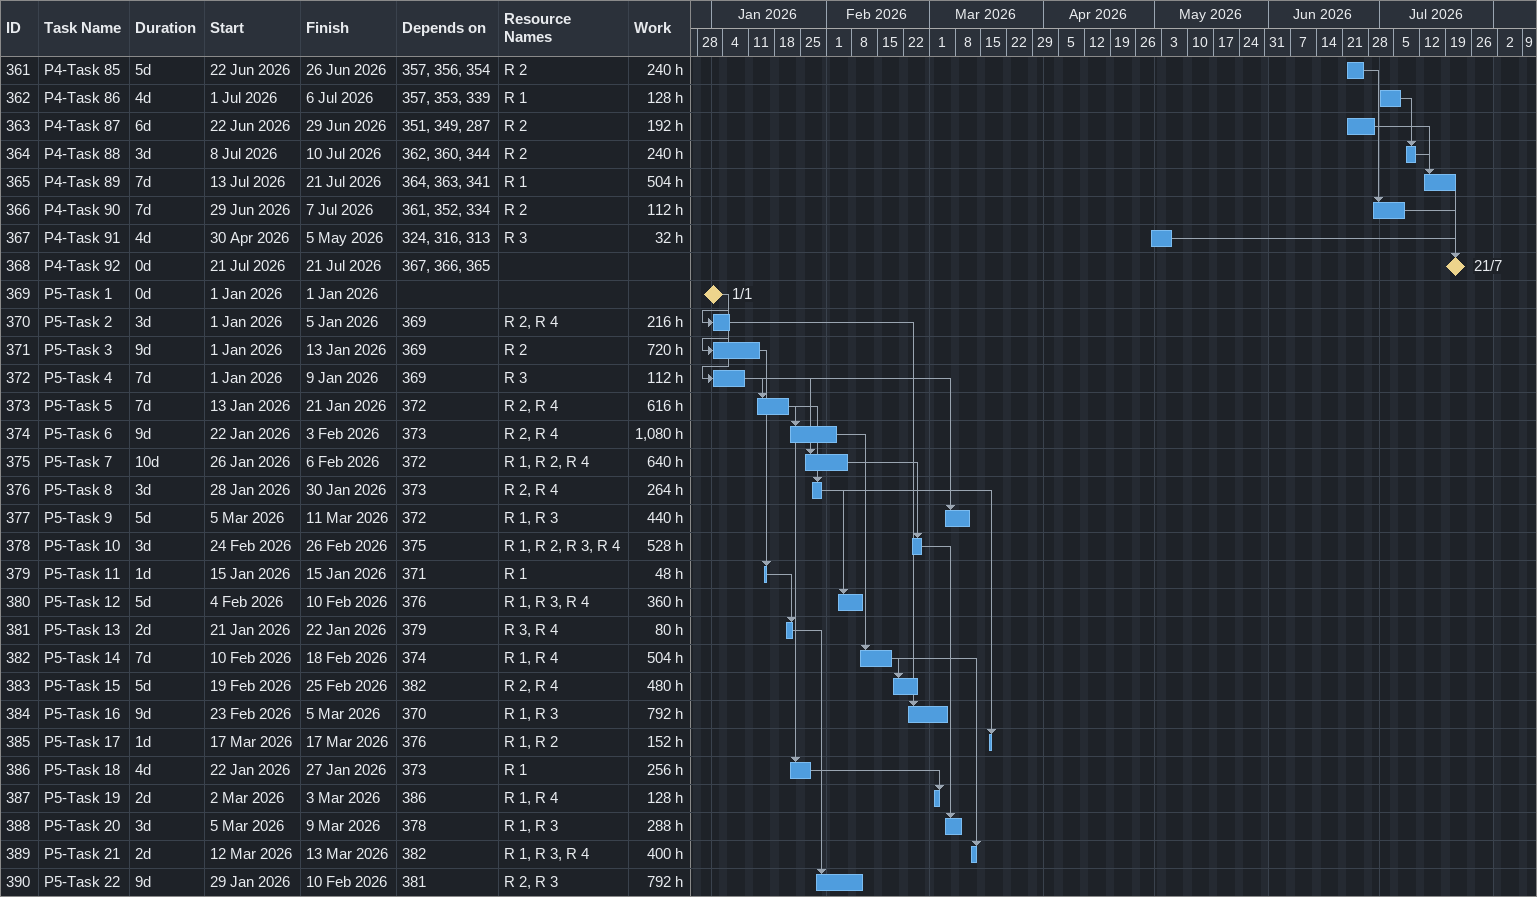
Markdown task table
| ID | Task | Duration | Start | Finish | Predecessors | Resources | Work (h) |
|---|---|---|---|---|---|---|---|
| 361 | P4-Task 85 | 5d | 2026-06-22 | 2026-06-26 | 357, 356, 354 | R 2 | 240 |
| 362 | P4-Task 86 | 4d | 2026-07-01 | 2026-07-06 | 357, 353, 339 | R 1 | 128 |
| 363 | P4-Task 87 | 6d | 2026-06-22 | 2026-06-29 | 351, 349, 287 | R 2 | 192 |
| 364 | P4-Task 88 | 3d | 2026-07-08 | 2026-07-10 | 362, 360, 344 | R 2 | 240 |
| 365 | P4-Task 89 | 7d | 2026-07-13 | 2026-07-21 | 364, 363, 341 | R 1 | 504 |
| 366 | P4-Task 90 | 7d | 2026-06-29 | 2026-07-07 | 361, 352, 334 | R 2 | 112 |
| 367 | P4-Task 91 | 4d | 2026-04-30 | 2026-05-05 | 324, 316, 313 | R 3 | 32 |
| 368 | P4-Task 92 | 0d | 2026-07-21 | 2026-07-21 | 367, 366, 365 |  |  |
| 369 | P5-Task 1 | 0d | 2026-01-01 | 2026-01-01 |  |  |  |
| 370 | P5-Task 2 | 3d | 2026-01-01 | 2026-01-05 | 369 | R 2, R 4 | 216 |
| 371 | P5-Task 3 | 9d | 2026-01-01 | 2026-01-13 | 369 | R 2 | 720 |
| 372 | P5-Task 4 | 7d | 2026-01-01 | 2026-01-09 | 369 | R 3 | 112 |
| 373 | P5-Task 5 | 7d | 2026-01-13 | 2026-01-21 | 372 | R 2, R 4 | 616 |
| 374 | P5-Task 6 | 9d | 2026-01-22 | 2026-02-03 | 373 | R 2, R 4 | 1080 |
| 375 | P5-Task 7 | 10d | 2026-01-26 | 2026-02-06 | 372 | R 1, R 2, R 4 | 640 |
| 376 | P5-Task 8 | 3d | 2026-01-28 | 2026-01-30 | 373 | R 2, R 4 | 264 |
| 377 | P5-Task 9 | 5d | 2026-03-05 | 2026-03-11 | 372 | R 1, R 3 | 440 |
| 378 | P5-Task 10 | 3d | 2026-02-24 | 2026-02-26 | 375 | R 1, R 2, R 3, R 4 | 528 |
| 379 | P5-Task 11 | 1d | 2026-01-15 | 2026-01-15 | 371 | R 1 | 48 |
| 380 | P5-Task 12 | 5d | 2026-02-04 | 2026-02-10 | 376 | R 1, R 3, R 4 | 360 |
| 381 | P5-Task 13 | 2d | 2026-01-21 | 2026-01-22 | 379 | R 3, R 4 | 80 |
| 382 | P5-Task 14 | 7d | 2026-02-10 | 2026-02-18 | 374 | R 1, R 4 | 504 |
| 383 | P5-Task 15 | 5d | 2026-02-19 | 2026-02-25 | 382 | R 2, R 4 | 480 |
| 384 | P5-Task 16 | 9d | 2026-02-23 | 2026-03-05 | 370 | R 1, R 3 | 792 |
| 385 | P5-Task 17 | 1d | 2026-03-17 | 2026-03-17 | 376 | R 1, R 2 | 152 |
| 386 | P5-Task 18 | 4d | 2026-01-22 | 2026-01-27 | 373 | R 1 | 256 |
| 387 | P5-Task 19 | 2d | 2026-03-02 | 2026-03-03 | 386 | R 1, R 4 | 128 |
| 388 | P5-Task 20 | 3d | 2026-03-05 | 2026-03-09 | 378 | R 1, R 3 | 288 |
| 389 | P5-Task 21 | 2d | 2026-03-12 | 2026-03-13 | 382 | R 1, R 3, R 4 | 400 |
| 390 | P5-Task 22 | 9d | 2026-01-29 | 2026-02-10 | 381 | R 2, R 3 | 792 |
